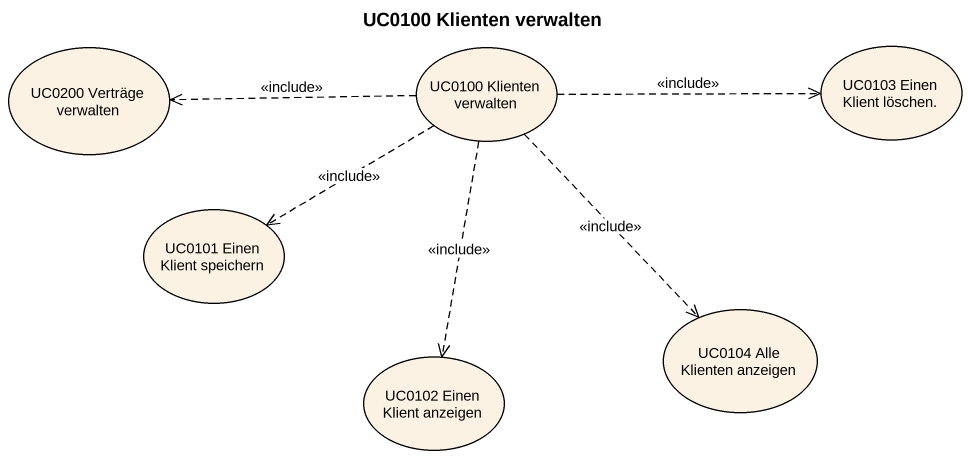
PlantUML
@startuml
title UC0100 Klienten verwalten
usecase "UC0200 Verträge verwalten" as UC0200_Verträge_verwalten
usecase "UC0100 Klienten verwalten" as UC0100_Klienten_verwalten
usecase "UC0103 Einen Klient löschen." as UC0103_Einen_Klient_löschen
usecase "UC0101 Einen Klient speichern" as UC0101_Einen_Klient
usecase "UC0104 Alle Klienten anzeigen" as UC0104_Alle_Klienten
usecase "UC0102 Einen Klient anzeigen" as UC0102_Einen_Klient_anzeigen
UC0100_Klienten_verwalten .left.> UC0200_Verträge_verwalten : <<include>>
UC0100_Klienten_verwalten .right.> UC0103_Einen_Klient_löschen : <<include>>
UC0100_Klienten_verwalten .left.> UC0101_Einen_Klient : <<include>>
UC0100_Klienten_verwalten ..> UC0104_Alle_Klienten : <<include>>
UC0100_Klienten_verwalten ..> UC0102_Einen_Klient_anzeigen : <<include>>
@enduml
